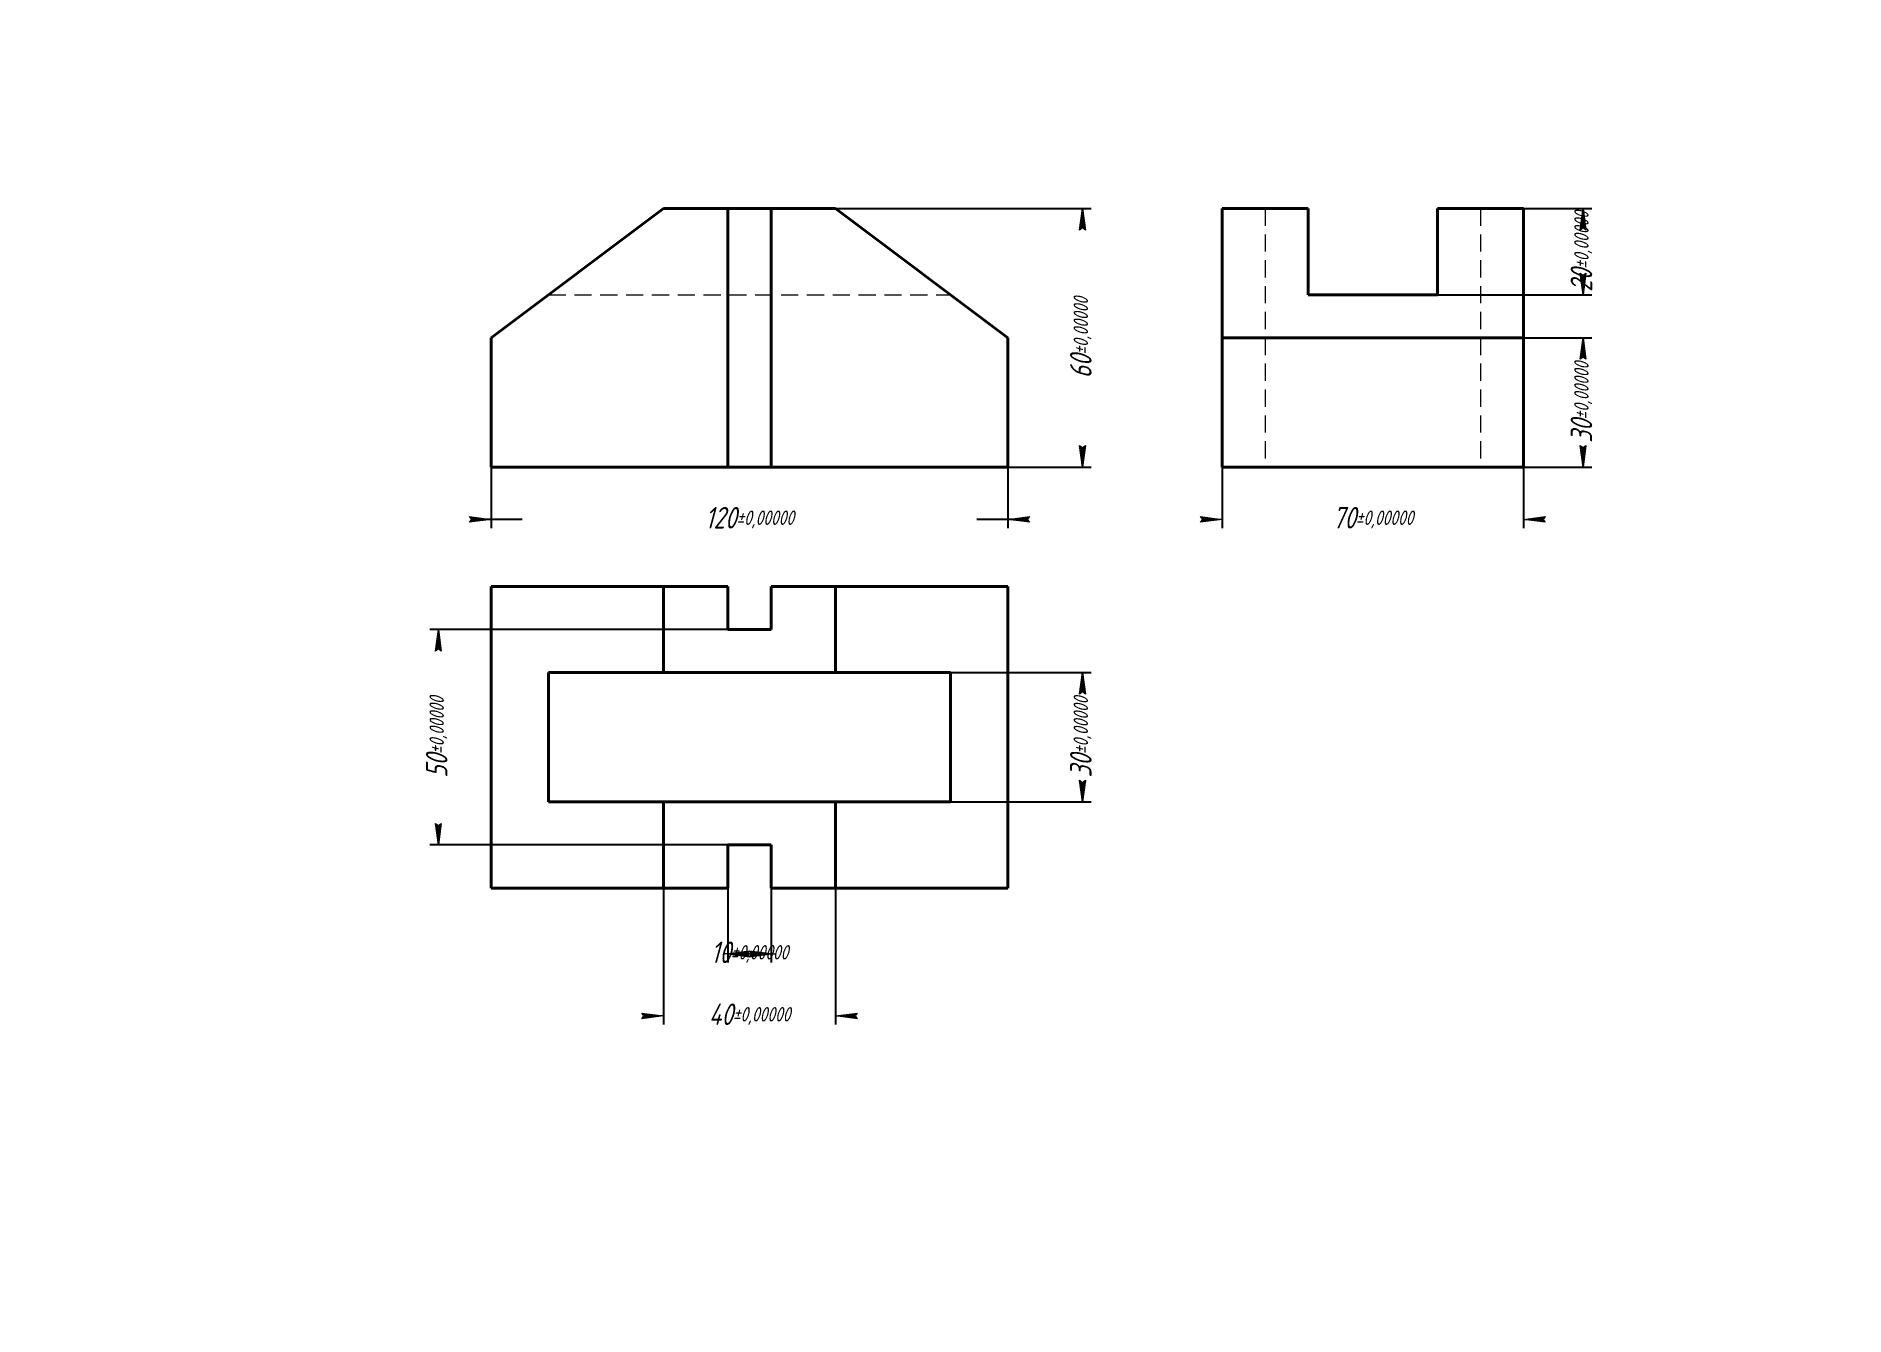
# Model space of a CAD drawing. Header units: millimetres. Extents: x 0 to 420, y 0 to 297.
import ezdxf

# ---------------------------------------------------------------- set-up
doc = ezdxf.new("R2010")
doc.units = ezdxf.units.MM
for name, pattern in [('K5LT_BASIC', [0]), ('K5LT_DASHED', [6, 4, -2]), ('K5LT_THIN', [0])]:
    doc.linetypes.add(name, pattern=pattern)
doc.styles.add('KDIMTEXTSTYLE', font='GOST_AU.SHX', dxfattribs={"width": 0.96, "oblique": 15, "height": 5})
doc.dimstyles.new('KDIMSTYLE (1.00)', dxfattribs={"dimtxt": 5, "dimasz": 1, "dimexe": 2, "dimexo": 0, "dimgap": 1, "dimtad": 1, "dimtxsty": 'KDIMTEXTSTYLE', "dimsah": 1, "dimcen": 0, "dimdle": 1, "dimadec": 0, "dimazin": 0, "dimtfac": 0.667, "dimtmove": 0, "dimatfit": 3, "dimfxl": 1, "dimtvp": 1, "dimtolj": 1, "dimtzin": 0, "dimarcsym": 0})

# ---------------------------------------------------------------- blocks, each defined once
blk = doc.blocks.new('KDIMARROW_01')
blk.add_hatch(color=0).paths.add_polyline_path([(-5, -0.66), (0, 0), (-5, 0.66), (-4.5, 0)])
at = {"color": 0, "linetype": 'K5LT_THIN', "lineweight": 18}
for p, q in [((-4.5, 0), (-5, 0.66)), ((-5, 0.66), (0, 0)), ((0, 0), (-5, -0.66)), ((-5, -0.66), (-4.5, 0)), ((0, 0), (-1, 0))]:
    blk.add_line(p, q, dxfattribs=at)
blk = doc.blocks.new('KDIMARROW_02')
blk.add_hatch(color=0).paths.add_polyline_path([(4.5, 0), (5, 0.66), (0, 0), (5, -0.66)])
at = {"color": 0, "linetype": 'K5LT_THIN', "lineweight": 18}
for p, q in [((0, 0), (-1, 0)), ((5, 0.66), (0, 0)), ((0, 0), (5, -0.66)), ((0, 0), (7, 0)), ((4.5, 0), (5, 0.66)), ((5, -0.66), (4.5, 0))]:
    blk.add_line(p, q, dxfattribs=at)

msp = doc.modelspace()

# ---------------------------------------------------------------- linework, layer by layer
at = {"color": 150, "linetype": 'K5LT_BASIC', "lineweight": 40, "true_color": 0x0080ff}
for p, q in [((105.647, 227), (145.647, 257)), ((145.647, 257), (185.647, 257)), ((160.647, 257), (160.647, 197)), ((170.647, 257), (170.647, 197)), ((185.647, 257), (225.647, 227)), ((275.413, 227), (275.413, 257)), ((295.413, 257), (275.413, 257)), ((295.413, 257), (295.413, 237)), ((345.413, 257), (325.413, 257)), ((325.413, 237), (325.413, 257)), ((345.413, 227), (345.413, 257)), ((295.413, 237), (325.413, 237)), ((105.647, 197), (105.647, 227)), ((225.647, 227), (225.647, 197)), ((275.413, 227), (345.413, 227)), ((275.413, 227), (275.413, 197)), ((345.413, 227), (345.413, 197)), ((225.647, 197), (105.647, 197)), ((275.413, 197), (345.413, 197)), ((105.647, 169.293), (105.647, 99.293)), ((160.647, 169.293), (105.647, 169.293)), ((145.647, 169.293), (145.647, 149.293)), ((160.647, 169.293), (160.647, 159.293)), ((225.647, 169.293), (170.647, 169.293)), ((170.647, 159.293), (170.647, 169.293)), ((185.647, 169.293), (185.647, 149.293)), ((225.647, 99.293), (225.647, 169.293)), ((160.647, 159.293), (170.647, 159.293)), ((118.981, 149.293), (212.314, 149.293)), ((118.981, 119.293), (118.981, 149.293)), ((212.314, 149.293), (212.314, 119.293)), ((212.314, 119.293), (118.981, 119.293)), ((145.647, 99.293), (145.647, 119.293)), ((185.647, 99.293), (185.647, 119.293)), ((160.647, 99.293), (160.647, 109.293)), ((160.647, 109.293), (170.647, 109.293)), ((170.647, 109.293), (170.647, 99.293)), ((105.647, 99.293), (160.647, 99.293)), ((170.647, 99.293), (225.647, 99.293))]:
    msp.add_line(p, q, dxfattribs=at)
at = {"color": 7, "linetype": 'K5LT_DASHED', "lineweight": 18}
for p, q in [((285.413, 257), (285.413, 197)), ((335.413, 257), (335.413, 197)), ((118.981, 237), (212.314, 237))]:
    msp.add_line(p, q, dxfattribs=at)

# ---------------------------------------------------------------- dimensions: what is measured, and where the dimension line sits
at = {"color": 7}
for base, p1, p2, location in [((242.973, 257), (170.647, 197), (170.647, 257), (242.973, 227)), ((359.224, 257), (325.413, 237), (325.413, 257), (359.224, 247)), ((359.224, 227), (345.413, 197), (345.413, 227), (359.224, 212)), ((93.399, 159.293), (160.647, 109.293), (160.647, 159.293), (93.399, 134.293)), ((242.973, 149.293), (212.314, 119.293), (212.314, 149.293), (242.973, 134.293))]:
    msp.add_linear_dim(base=base, p1=p1, p2=p2, angle=90, location=location, dimstyle='KDIMSTYLE (1.00)', override={"dimexo": 0, "dimpost": '\\H5.0;\\W0.965;\\Q15;<>', "dimblk1": 'KDIMARROW_01', "dimblk2": 'KDIMARROW_01', "dimse1": 0, "dimse2": 0, "dimclrt": 7, "dimtol": 1, "dimtp": 0, "dimtm": 0, "dimtdec": 5, "dimtolj": 1}, dxfattribs=at).render()
for base, p1, p2, location, override in [((105.647, 184.842), (225.647, 197), (105.647, 197), (165.647, 184.842), {"dimexo": 0, "dimpost": '\\H5.0;\\W0.965;\\Q15;<>', "dimblk1": 'KDIMARROW_01', "dimblk2": 'KDIMARROW_01', "dimse1": 0, "dimse2": 0, "dimclrt": 7, "dimtol": 1, "dimtp": 0, "dimtm": 0, "dimtdec": 5, "dimtolj": 1}), ((275.413, 184.842), (345.413, 197), (275.413, 197), (310.413, 184.842), {"dimexo": 0, "dimpost": '\\H5.0;\\W0.965;\\Q15;<>', "dimblk1": 'KDIMARROW_01', "dimblk2": 'KDIMARROW_01', "dimse1": 0, "dimse2": 0, "dimclrt": 7, "dimtol": 1, "dimtp": 0, "dimtm": 0, "dimtdec": 5, "dimtolj": 1}), ((145.647, 69.601), (185.647, 99.293), (145.647, 99.293), (165.647, 69.601), {"dimexo": 0, "dimpost": '\\H5.0;\\W0.965;\\Q15;<>', "dimblk1": 'KDIMARROW_01', "dimblk2": 'KDIMARROW_01', "dimse1": 0, "dimse2": 0, "dimclrt": 7, "dimtol": 1, "dimtp": 0, "dimtm": 0, "dimtdec": 5, "dimtolj": 1}), ((160.647, 83.986), (170.647, 99.293), (160.647, 99.293), (165.647, 83.986), {"dimexo": 0, "dimpost": '\\H5.0;\\W0.965;\\Q15;<>', "dimblk1": 'KDIMARROW_02', "dimblk2": 'KDIMARROW_02', "dimse1": 0, "dimse2": 0, "dimclrt": 7, "dimtol": 1, "dimtp": 0, "dimtm": 0, "dimtdec": 5, "dimtolj": 1})]:
    msp.add_linear_dim(base=base, p1=p1, p2=p2, location=location, dimstyle='KDIMSTYLE (1.00)', override=override, dxfattribs=at).render()

doc.saveas('drawing.dxf')
